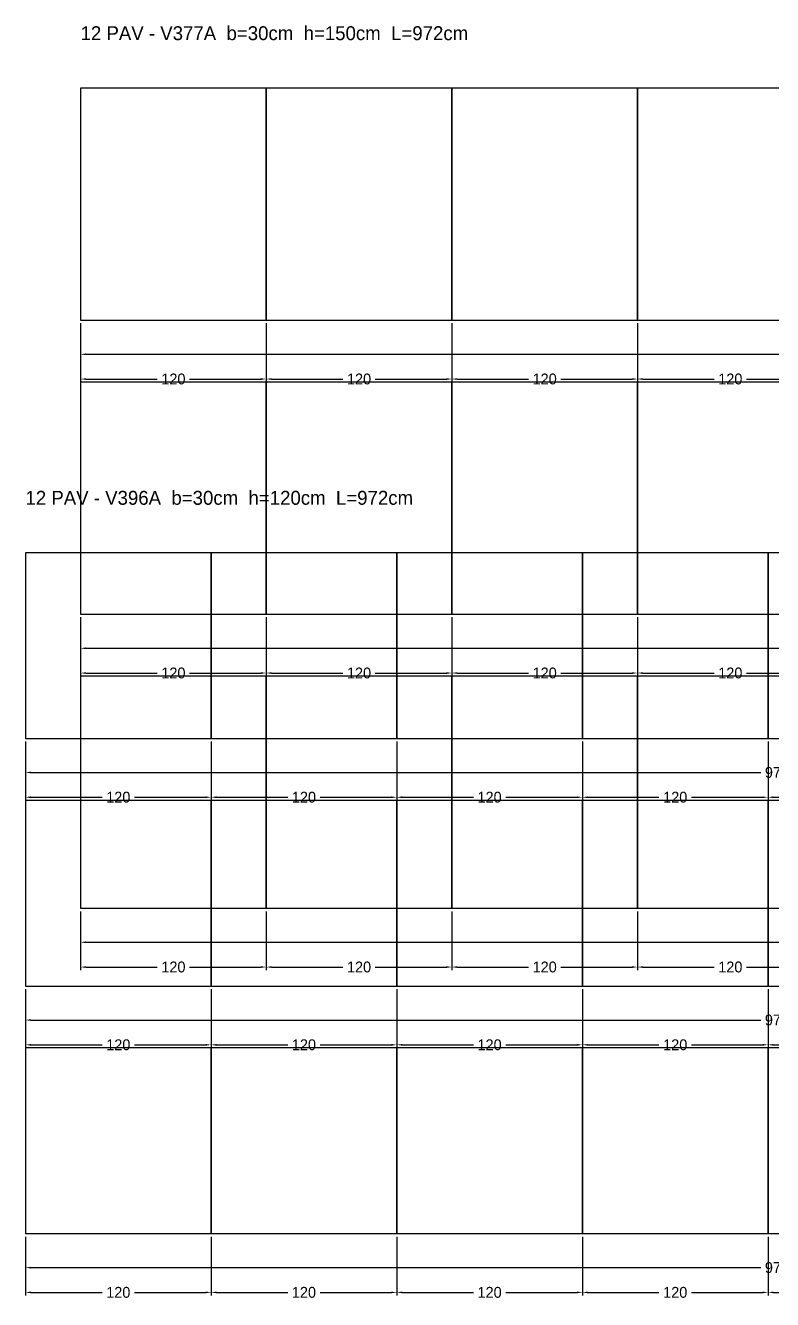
# Model space of a CAD drawing. Header units: metres. Extents: x 180 to 6304, y -11808 to -336.
# Drawn here: x 3170 to 3653, y -8075 to -7251 of the extents above; entities that cross this region are included whole.
import ezdxf

# ---------------------------------------------------------------- set-up
doc = ezdxf.new("R2010")
doc.units = ezdxf.units.M
doc.layers.add('COTA', color=3, linetype='Continuous')
doc.dimstyles.new('COTA_VIG', dxfattribs={"dimtxt": 7, "dimasz": 3.5, "dimexe": 2, "dimexo": 2, "dimgap": 1.5, "dimtad": 1, "dimdec": 1, "dimcen": 2.5, "dimclrd": 3, "dimclre": 3, "dimclrt": 3, "dimazin": 3, "dimtfac": 1, "dimtmove": 0, "dimatfit": 3})

# ---------------------------------------------------------------- blocks, each defined once
blk = doc.blocks.new('_CLOSEDFILLED')
at = {"color": 0, "linetype": 'BYBLOCK'}
blk.add_solid([(-1, 0.16), (0, 0), (-1, -0.16)], dxfattribs=at)
blk = doc.blocks.new('*D1201')
at = {"color": 3}
for p, q in [((3205.92, -7823.87), (3205.92, -7845.87)), ((4177.42, -7823.87), (4177.42, -7845.87)), ((3209.42, -7843.87), (3681.17, -7843.87)), ((3702.17, -7843.87), (4173.92, -7843.87))]:
    blk.add_line(p, q, dxfattribs=at)
at = {"layer": 'Defpoints'}
for p in [(3205.92, -7821.87), (4177.42, -7821.87), (3205.92, -7843.87)]:
    blk.add_point(p, dxfattribs=at)
at = {"layer": 'COTA', "color": 3, "xscale": 3.5, "yscale": 3.5, "rotation": 180}
blk.add_blockref('_CLOSEDFILLED', (3205.92, -7843.87), dxfattribs=at)
at = {"layer": 'COTA', "color": 3, "xscale": 3.5, "yscale": 3.5}
blk.add_blockref('_CLOSEDFILLED', (4177.42, -7843.87), dxfattribs=at)
at = {"layer": 'COTA', "color": 3, "insert": (3691.67, -7843.87), "char_height": 7, "attachment_point": 5}
blk.add_mtext('972', dxfattribs=at)
blk = doc.blocks.new('*D1202')
at = {"color": 3}
for p, q in [((3205.92, -7823.87), (3205.92, -7861.87)), ((3325.92, -7823.87), (3325.92, -7861.87)), ((3209.42, -7859.87), (3255.42, -7859.87)), ((3276.42, -7859.87), (3322.42, -7859.87))]:
    blk.add_line(p, q, dxfattribs=at)
at = {"layer": 'Defpoints'}
for p in [(3205.92, -7821.87), (3325.92, -7821.87), (3205.92, -7859.87)]:
    blk.add_point(p, dxfattribs=at)
at = {"layer": 'COTA', "color": 3, "xscale": 3.5, "yscale": 3.5, "rotation": 180}
blk.add_blockref('_CLOSEDFILLED', (3205.92, -7859.87), dxfattribs=at)
at = {"layer": 'COTA', "color": 3, "xscale": 3.5, "yscale": 3.5}
blk.add_blockref('_CLOSEDFILLED', (3325.92, -7859.87), dxfattribs=at)
at = {"layer": 'COTA', "color": 3, "insert": (3265.92, -7859.87), "char_height": 7, "attachment_point": 5}
blk.add_mtext('120', dxfattribs=at)
blk = doc.blocks.new('*D1203')
at = {"color": 3}
for p, q in [((3325.92, -7823.87), (3325.92, -7861.87)), ((3445.92, -7823.87), (3445.92, -7861.87)), ((3329.42, -7859.87), (3375.42, -7859.87)), ((3396.42, -7859.87), (3442.42, -7859.87))]:
    blk.add_line(p, q, dxfattribs=at)
at = {"layer": 'Defpoints'}
for p in [(3325.92, -7821.87), (3445.92, -7821.87), (3325.92, -7859.87)]:
    blk.add_point(p, dxfattribs=at)
at = {"layer": 'COTA', "color": 3, "xscale": 3.5, "yscale": 3.5, "rotation": 180}
blk.add_blockref('_CLOSEDFILLED', (3325.92, -7859.87), dxfattribs=at)
at = {"layer": 'COTA', "color": 3, "xscale": 3.5, "yscale": 3.5}
blk.add_blockref('_CLOSEDFILLED', (3445.92, -7859.87), dxfattribs=at)
at = {"layer": 'COTA', "color": 3, "insert": (3385.92, -7859.87), "char_height": 7, "attachment_point": 5}
blk.add_mtext('120', dxfattribs=at)
blk = doc.blocks.new('*D1204')
at = {"color": 3}
for p, q in [((3445.92, -7823.87), (3445.92, -7861.87)), ((3565.92, -7823.87), (3565.92, -7861.87)), ((3449.42, -7859.87), (3495.42, -7859.87)), ((3516.42, -7859.87), (3562.42, -7859.87))]:
    blk.add_line(p, q, dxfattribs=at)
at = {"layer": 'Defpoints'}
for p in [(3445.92, -7821.87), (3565.92, -7821.87), (3445.92, -7859.87)]:
    blk.add_point(p, dxfattribs=at)
at = {"layer": 'COTA', "color": 3, "xscale": 3.5, "yscale": 3.5, "rotation": 180}
blk.add_blockref('_CLOSEDFILLED', (3445.92, -7859.87), dxfattribs=at)
at = {"layer": 'COTA', "color": 3, "xscale": 3.5, "yscale": 3.5}
blk.add_blockref('_CLOSEDFILLED', (3565.92, -7859.87), dxfattribs=at)
at = {"layer": 'COTA', "color": 3, "insert": (3505.92, -7859.87), "char_height": 7, "attachment_point": 5}
blk.add_mtext('120', dxfattribs=at)
blk = doc.blocks.new('*D1205')
at = {"color": 3}
for p, q in [((3565.92, -7823.87), (3565.92, -7861.87)), ((3685.92, -7823.87), (3685.92, -7861.87)), ((3569.42, -7859.87), (3615.42, -7859.87)), ((3636.42, -7859.87), (3682.42, -7859.87))]:
    blk.add_line(p, q, dxfattribs=at)
at = {"layer": 'Defpoints'}
for p in [(3565.92, -7821.87), (3685.92, -7821.87), (3565.92, -7859.87)]:
    blk.add_point(p, dxfattribs=at)
at = {"layer": 'COTA', "color": 3, "xscale": 3.5, "yscale": 3.5, "rotation": 180}
blk.add_blockref('_CLOSEDFILLED', (3565.92, -7859.87), dxfattribs=at)
at = {"layer": 'COTA', "color": 3, "xscale": 3.5, "yscale": 3.5}
blk.add_blockref('_CLOSEDFILLED', (3685.92, -7859.87), dxfattribs=at)
at = {"layer": 'COTA', "color": 3, "insert": (3625.92, -7859.87), "char_height": 7, "attachment_point": 5}
blk.add_mtext('120', dxfattribs=at)
blk = doc.blocks.new('*D1212')
at = {"color": 3}
for p, q in [((3205.92, -7633.87), (3205.92, -7655.87)), ((4177.42, -7633.87), (4177.42, -7655.87)), ((3209.42, -7653.87), (3681.17, -7653.87)), ((3702.17, -7653.87), (4173.92, -7653.87))]:
    blk.add_line(p, q, dxfattribs=at)
at = {"layer": 'Defpoints'}
for p in [(3205.92, -7631.87), (4177.42, -7631.87), (3205.92, -7653.87)]:
    blk.add_point(p, dxfattribs=at)
at = {"layer": 'COTA', "color": 3, "xscale": 3.5, "yscale": 3.5, "rotation": 180}
blk.add_blockref('_CLOSEDFILLED', (3205.92, -7653.87), dxfattribs=at)
at = {"layer": 'COTA', "color": 3, "xscale": 3.5, "yscale": 3.5}
blk.add_blockref('_CLOSEDFILLED', (4177.42, -7653.87), dxfattribs=at)
at = {"layer": 'COTA', "color": 3, "insert": (3691.67, -7653.87), "char_height": 7, "attachment_point": 5}
blk.add_mtext('972', dxfattribs=at)
blk = doc.blocks.new('*D1213')
at = {"color": 3}
for p, q in [((3205.92, -7633.87), (3205.92, -7671.87)), ((3325.92, -7633.87), (3325.92, -7671.87)), ((3209.42, -7669.87), (3255.42, -7669.87)), ((3276.42, -7669.87), (3322.42, -7669.87))]:
    blk.add_line(p, q, dxfattribs=at)
at = {"layer": 'Defpoints'}
for p in [(3205.92, -7631.87), (3325.92, -7631.87), (3205.92, -7669.87)]:
    blk.add_point(p, dxfattribs=at)
at = {"layer": 'COTA', "color": 3, "xscale": 3.5, "yscale": 3.5, "rotation": 180}
blk.add_blockref('_CLOSEDFILLED', (3205.92, -7669.87), dxfattribs=at)
at = {"layer": 'COTA', "color": 3, "xscale": 3.5, "yscale": 3.5}
blk.add_blockref('_CLOSEDFILLED', (3325.92, -7669.87), dxfattribs=at)
at = {"layer": 'COTA', "color": 3, "insert": (3265.92, -7669.87), "char_height": 7, "attachment_point": 5}
blk.add_mtext('120', dxfattribs=at)
blk = doc.blocks.new('*D1214')
at = {"color": 3}
for p, q in [((3325.92, -7633.87), (3325.92, -7671.87)), ((3445.92, -7633.87), (3445.92, -7671.87)), ((3329.42, -7669.87), (3375.42, -7669.87)), ((3396.42, -7669.87), (3442.42, -7669.87))]:
    blk.add_line(p, q, dxfattribs=at)
at = {"layer": 'Defpoints'}
for p in [(3325.92, -7631.87), (3445.92, -7631.87), (3325.92, -7669.87)]:
    blk.add_point(p, dxfattribs=at)
at = {"layer": 'COTA', "color": 3, "xscale": 3.5, "yscale": 3.5, "rotation": 180}
blk.add_blockref('_CLOSEDFILLED', (3325.92, -7669.87), dxfattribs=at)
at = {"layer": 'COTA', "color": 3, "xscale": 3.5, "yscale": 3.5}
blk.add_blockref('_CLOSEDFILLED', (3445.92, -7669.87), dxfattribs=at)
at = {"layer": 'COTA', "color": 3, "insert": (3385.92, -7669.87), "char_height": 7, "attachment_point": 5}
blk.add_mtext('120', dxfattribs=at)
blk = doc.blocks.new('*D1215')
at = {"color": 3}
for p, q in [((3445.92, -7633.87), (3445.92, -7671.87)), ((3565.92, -7633.87), (3565.92, -7671.87)), ((3449.42, -7669.87), (3495.42, -7669.87)), ((3516.42, -7669.87), (3562.42, -7669.87))]:
    blk.add_line(p, q, dxfattribs=at)
at = {"layer": 'Defpoints'}
for p in [(3445.92, -7631.87), (3565.92, -7631.87), (3445.92, -7669.87)]:
    blk.add_point(p, dxfattribs=at)
at = {"layer": 'COTA', "color": 3, "xscale": 3.5, "yscale": 3.5, "rotation": 180}
blk.add_blockref('_CLOSEDFILLED', (3445.92, -7669.87), dxfattribs=at)
at = {"layer": 'COTA', "color": 3, "xscale": 3.5, "yscale": 3.5}
blk.add_blockref('_CLOSEDFILLED', (3565.92, -7669.87), dxfattribs=at)
at = {"layer": 'COTA', "color": 3, "insert": (3505.92, -7669.87), "char_height": 7, "attachment_point": 5}
blk.add_mtext('120', dxfattribs=at)
blk = doc.blocks.new('*D1216')
at = {"color": 3}
for p, q in [((3565.92, -7633.87), (3565.92, -7671.87)), ((3685.92, -7633.87), (3685.92, -7671.87)), ((3569.42, -7669.87), (3615.42, -7669.87)), ((3636.42, -7669.87), (3682.42, -7669.87))]:
    blk.add_line(p, q, dxfattribs=at)
at = {"layer": 'Defpoints'}
for p in [(3565.92, -7631.87), (3685.92, -7631.87), (3565.92, -7669.87)]:
    blk.add_point(p, dxfattribs=at)
at = {"layer": 'COTA', "color": 3, "xscale": 3.5, "yscale": 3.5, "rotation": 180}
blk.add_blockref('_CLOSEDFILLED', (3565.92, -7669.87), dxfattribs=at)
at = {"layer": 'COTA', "color": 3, "xscale": 3.5, "yscale": 3.5}
blk.add_blockref('_CLOSEDFILLED', (3685.92, -7669.87), dxfattribs=at)
at = {"layer": 'COTA', "color": 3, "insert": (3625.92, -7669.87), "char_height": 7, "attachment_point": 5}
blk.add_mtext('120', dxfattribs=at)
blk = doc.blocks.new('*D1223')
at = {"color": 3}
for p, q in [((3205.92, -7443.87), (3205.92, -7465.87)), ((4177.42, -7443.87), (4177.42, -7465.87)), ((3209.42, -7463.87), (3681.17, -7463.87)), ((3702.17, -7463.87), (4173.92, -7463.87))]:
    blk.add_line(p, q, dxfattribs=at)
at = {"layer": 'Defpoints'}
for p in [(3205.92, -7441.87), (4177.42, -7441.87), (3205.92, -7463.87)]:
    blk.add_point(p, dxfattribs=at)
at = {"layer": 'COTA', "color": 3, "xscale": 3.5, "yscale": 3.5, "rotation": 180}
blk.add_blockref('_CLOSEDFILLED', (3205.92, -7463.87), dxfattribs=at)
at = {"layer": 'COTA', "color": 3, "xscale": 3.5, "yscale": 3.5}
blk.add_blockref('_CLOSEDFILLED', (4177.42, -7463.87), dxfattribs=at)
at = {"layer": 'COTA', "color": 3, "insert": (3691.67, -7463.87), "char_height": 7, "attachment_point": 5}
blk.add_mtext('972', dxfattribs=at)
blk = doc.blocks.new('*D1224')
at = {"color": 3}
for p, q in [((3205.92, -7443.87), (3205.92, -7481.87)), ((3325.92, -7443.87), (3325.92, -7481.87)), ((3209.42, -7479.87), (3255.42, -7479.87)), ((3276.42, -7479.87), (3322.42, -7479.87))]:
    blk.add_line(p, q, dxfattribs=at)
at = {"layer": 'Defpoints'}
for p in [(3205.92, -7441.87), (3325.92, -7441.87), (3205.92, -7479.87)]:
    blk.add_point(p, dxfattribs=at)
at = {"layer": 'COTA', "color": 3, "xscale": 3.5, "yscale": 3.5, "rotation": 180}
blk.add_blockref('_CLOSEDFILLED', (3205.92, -7479.87), dxfattribs=at)
at = {"layer": 'COTA', "color": 3, "xscale": 3.5, "yscale": 3.5}
blk.add_blockref('_CLOSEDFILLED', (3325.92, -7479.87), dxfattribs=at)
at = {"layer": 'COTA', "color": 3, "insert": (3265.92, -7479.87), "char_height": 7, "attachment_point": 5}
blk.add_mtext('120', dxfattribs=at)
blk = doc.blocks.new('*D1225')
at = {"color": 3}
for p, q in [((3325.92, -7443.87), (3325.92, -7481.87)), ((3445.92, -7443.87), (3445.92, -7481.87)), ((3329.42, -7479.87), (3375.42, -7479.87)), ((3396.42, -7479.87), (3442.42, -7479.87))]:
    blk.add_line(p, q, dxfattribs=at)
at = {"layer": 'Defpoints'}
for p in [(3325.92, -7441.87), (3445.92, -7441.87), (3325.92, -7479.87)]:
    blk.add_point(p, dxfattribs=at)
at = {"layer": 'COTA', "color": 3, "xscale": 3.5, "yscale": 3.5, "rotation": 180}
blk.add_blockref('_CLOSEDFILLED', (3325.92, -7479.87), dxfattribs=at)
at = {"layer": 'COTA', "color": 3, "xscale": 3.5, "yscale": 3.5}
blk.add_blockref('_CLOSEDFILLED', (3445.92, -7479.87), dxfattribs=at)
at = {"layer": 'COTA', "color": 3, "insert": (3385.92, -7479.87), "char_height": 7, "attachment_point": 5}
blk.add_mtext('120', dxfattribs=at)
blk = doc.blocks.new('*D1226')
at = {"color": 3}
for p, q in [((3445.92, -7443.87), (3445.92, -7481.87)), ((3565.92, -7443.87), (3565.92, -7481.87)), ((3449.42, -7479.87), (3495.42, -7479.87)), ((3516.42, -7479.87), (3562.42, -7479.87))]:
    blk.add_line(p, q, dxfattribs=at)
at = {"layer": 'Defpoints'}
for p in [(3445.92, -7441.87), (3565.92, -7441.87), (3445.92, -7479.87)]:
    blk.add_point(p, dxfattribs=at)
at = {"layer": 'COTA', "color": 3, "xscale": 3.5, "yscale": 3.5, "rotation": 180}
blk.add_blockref('_CLOSEDFILLED', (3445.92, -7479.87), dxfattribs=at)
at = {"layer": 'COTA', "color": 3, "xscale": 3.5, "yscale": 3.5}
blk.add_blockref('_CLOSEDFILLED', (3565.92, -7479.87), dxfattribs=at)
at = {"layer": 'COTA', "color": 3, "insert": (3505.92, -7479.87), "char_height": 7, "attachment_point": 5}
blk.add_mtext('120', dxfattribs=at)
blk = doc.blocks.new('*D1227')
at = {"color": 3}
for p, q in [((3565.92, -7443.87), (3565.92, -7481.87)), ((3685.92, -7443.87), (3685.92, -7481.87)), ((3569.42, -7479.87), (3615.42, -7479.87)), ((3636.42, -7479.87), (3682.42, -7479.87))]:
    blk.add_line(p, q, dxfattribs=at)
at = {"layer": 'Defpoints'}
for p in [(3565.92, -7441.87), (3685.92, -7441.87), (3565.92, -7479.87)]:
    blk.add_point(p, dxfattribs=at)
at = {"layer": 'COTA', "color": 3, "xscale": 3.5, "yscale": 3.5, "rotation": 180}
blk.add_blockref('_CLOSEDFILLED', (3565.92, -7479.87), dxfattribs=at)
at = {"layer": 'COTA', "color": 3, "xscale": 3.5, "yscale": 3.5}
blk.add_blockref('_CLOSEDFILLED', (3685.92, -7479.87), dxfattribs=at)
at = {"layer": 'COTA', "color": 3, "insert": (3625.92, -7479.87), "char_height": 7, "attachment_point": 5}
blk.add_mtext('120', dxfattribs=at)
blk = doc.blocks.new('*D1456')
at = {"color": 3}
for p, q in [((3170.3, -8034.14), (3170.3, -8056.14)), ((4141.8, -8034.14), (4141.8, -8056.14)), ((3173.8, -8054.14), (3645.55, -8054.14)), ((3666.55, -8054.14), (4138.3, -8054.14))]:
    blk.add_line(p, q, dxfattribs=at)
at = {"layer": 'Defpoints'}
for p in [(3170.3, -8032.14), (4141.8, -8032.14), (3170.3, -8054.14)]:
    blk.add_point(p, dxfattribs=at)
at = {"layer": 'COTA', "color": 3, "xscale": 3.5, "yscale": 3.5, "rotation": 180}
blk.add_blockref('_CLOSEDFILLED', (3170.3, -8054.14), dxfattribs=at)
at = {"layer": 'COTA', "color": 3, "xscale": 3.5, "yscale": 3.5}
blk.add_blockref('_CLOSEDFILLED', (4141.8, -8054.14), dxfattribs=at)
at = {"layer": 'COTA', "color": 3, "insert": (3656.05, -8054.14), "char_height": 7, "attachment_point": 5}
blk.add_mtext('972', dxfattribs=at)
blk = doc.blocks.new('*D1457')
at = {"color": 3}
for p, q in [((3170.3, -8034.14), (3170.3, -8072.14)), ((3290.3, -8034.14), (3290.3, -8072.14)), ((3173.8, -8070.14), (3219.8, -8070.14)), ((3240.8, -8070.14), (3286.8, -8070.14))]:
    blk.add_line(p, q, dxfattribs=at)
at = {"layer": 'Defpoints'}
for p in [(3170.3, -8032.14), (3290.3, -8032.14), (3170.3, -8070.14)]:
    blk.add_point(p, dxfattribs=at)
at = {"layer": 'COTA', "color": 3, "xscale": 3.5, "yscale": 3.5, "rotation": 180}
blk.add_blockref('_CLOSEDFILLED', (3170.3, -8070.14), dxfattribs=at)
at = {"layer": 'COTA', "color": 3, "xscale": 3.5, "yscale": 3.5}
blk.add_blockref('_CLOSEDFILLED', (3290.3, -8070.14), dxfattribs=at)
at = {"layer": 'COTA', "color": 3, "insert": (3230.3, -8070.14), "char_height": 7, "attachment_point": 5}
blk.add_mtext('120', dxfattribs=at)
blk = doc.blocks.new('*D1458')
at = {"color": 3}
for p, q in [((3290.3, -8034.14), (3290.3, -8072.14)), ((3410.3, -8034.14), (3410.3, -8072.14)), ((3293.8, -8070.14), (3339.8, -8070.14)), ((3360.8, -8070.14), (3406.8, -8070.14))]:
    blk.add_line(p, q, dxfattribs=at)
at = {"layer": 'Defpoints'}
for p in [(3290.3, -8032.14), (3410.3, -8032.14), (3290.3, -8070.14)]:
    blk.add_point(p, dxfattribs=at)
at = {"layer": 'COTA', "color": 3, "xscale": 3.5, "yscale": 3.5, "rotation": 180}
blk.add_blockref('_CLOSEDFILLED', (3290.3, -8070.14), dxfattribs=at)
at = {"layer": 'COTA', "color": 3, "xscale": 3.5, "yscale": 3.5}
blk.add_blockref('_CLOSEDFILLED', (3410.3, -8070.14), dxfattribs=at)
at = {"layer": 'COTA', "color": 3, "insert": (3350.3, -8070.14), "char_height": 7, "attachment_point": 5}
blk.add_mtext('120', dxfattribs=at)
blk = doc.blocks.new('*D1459')
at = {"color": 3}
for p, q in [((3410.3, -8034.14), (3410.3, -8072.14)), ((3530.3, -8034.14), (3530.3, -8072.14)), ((3413.8, -8070.14), (3459.8, -8070.14)), ((3480.8, -8070.14), (3526.8, -8070.14))]:
    blk.add_line(p, q, dxfattribs=at)
at = {"layer": 'Defpoints'}
for p in [(3410.3, -8032.14), (3530.3, -8032.14), (3410.3, -8070.14)]:
    blk.add_point(p, dxfattribs=at)
at = {"layer": 'COTA', "color": 3, "xscale": 3.5, "yscale": 3.5, "rotation": 180}
blk.add_blockref('_CLOSEDFILLED', (3410.3, -8070.14), dxfattribs=at)
at = {"layer": 'COTA', "color": 3, "xscale": 3.5, "yscale": 3.5}
blk.add_blockref('_CLOSEDFILLED', (3530.3, -8070.14), dxfattribs=at)
at = {"layer": 'COTA', "color": 3, "insert": (3470.3, -8070.14), "char_height": 7, "attachment_point": 5}
blk.add_mtext('120', dxfattribs=at)
blk = doc.blocks.new('*D1460')
at = {"color": 3}
for p, q in [((3530.3, -8034.14), (3530.3, -8072.14)), ((3650.3, -8034.14), (3650.3, -8072.14)), ((3533.8, -8070.14), (3579.8, -8070.14)), ((3600.8, -8070.14), (3646.8, -8070.14))]:
    blk.add_line(p, q, dxfattribs=at)
at = {"layer": 'Defpoints'}
for p in [(3530.3, -8032.14), (3650.3, -8032.14), (3530.3, -8070.14)]:
    blk.add_point(p, dxfattribs=at)
at = {"layer": 'COTA', "color": 3, "xscale": 3.5, "yscale": 3.5, "rotation": 180}
blk.add_blockref('_CLOSEDFILLED', (3530.3, -8070.14), dxfattribs=at)
at = {"layer": 'COTA', "color": 3, "xscale": 3.5, "yscale": 3.5}
blk.add_blockref('_CLOSEDFILLED', (3650.3, -8070.14), dxfattribs=at)
at = {"layer": 'COTA', "color": 3, "insert": (3590.3, -8070.14), "char_height": 7, "attachment_point": 5}
blk.add_mtext('120', dxfattribs=at)
blk = doc.blocks.new('*D1461')
at = {"color": 3}
for p, q in [((3650.3, -8034.14), (3650.3, -8072.14)), ((3770.3, -8034.14), (3770.3, -8072.14)), ((3653.8, -8070.14), (3699.8, -8070.14)), ((3720.8, -8070.14), (3766.8, -8070.14))]:
    blk.add_line(p, q, dxfattribs=at)
at = {"layer": 'Defpoints'}
for p in [(3650.3, -8032.14), (3770.3, -8032.14), (3650.3, -8070.14)]:
    blk.add_point(p, dxfattribs=at)
at = {"layer": 'COTA', "color": 3, "xscale": 3.5, "yscale": 3.5, "rotation": 180}
blk.add_blockref('_CLOSEDFILLED', (3650.3, -8070.14), dxfattribs=at)
at = {"layer": 'COTA', "color": 3, "xscale": 3.5, "yscale": 3.5}
blk.add_blockref('_CLOSEDFILLED', (3770.3, -8070.14), dxfattribs=at)
at = {"layer": 'COTA', "color": 3, "insert": (3710.3, -8070.14), "char_height": 7, "attachment_point": 5}
blk.add_mtext('120', dxfattribs=at)
blk = doc.blocks.new('*D1467')
at = {"color": 3}
for p, q in [((3170.3, -7874.14), (3170.3, -7896.14)), ((4141.8, -7874.14), (4141.8, -7896.14)), ((3173.8, -7894.14), (3645.55, -7894.14)), ((3666.55, -7894.14), (4138.3, -7894.14))]:
    blk.add_line(p, q, dxfattribs=at)
at = {"layer": 'Defpoints'}
for p in [(3170.3, -7872.14), (4141.8, -7872.14), (3170.3, -7894.14)]:
    blk.add_point(p, dxfattribs=at)
at = {"layer": 'COTA', "color": 3, "xscale": 3.5, "yscale": 3.5, "rotation": 180}
blk.add_blockref('_CLOSEDFILLED', (3170.3, -7894.14), dxfattribs=at)
at = {"layer": 'COTA', "color": 3, "xscale": 3.5, "yscale": 3.5}
blk.add_blockref('_CLOSEDFILLED', (4141.8, -7894.14), dxfattribs=at)
at = {"layer": 'COTA', "color": 3, "insert": (3656.05, -7894.14), "char_height": 7, "attachment_point": 5}
blk.add_mtext('972', dxfattribs=at)
blk = doc.blocks.new('*D1468')
at = {"color": 3}
for p, q in [((3170.3, -7874.14), (3170.3, -7912.14)), ((3290.3, -7874.14), (3290.3, -7912.14)), ((3173.8, -7910.14), (3219.8, -7910.14)), ((3240.8, -7910.14), (3286.8, -7910.14))]:
    blk.add_line(p, q, dxfattribs=at)
at = {"layer": 'Defpoints'}
for p in [(3170.3, -7872.14), (3290.3, -7872.14), (3170.3, -7910.14)]:
    blk.add_point(p, dxfattribs=at)
at = {"layer": 'COTA', "color": 3, "xscale": 3.5, "yscale": 3.5, "rotation": 180}
blk.add_blockref('_CLOSEDFILLED', (3170.3, -7910.14), dxfattribs=at)
at = {"layer": 'COTA', "color": 3, "xscale": 3.5, "yscale": 3.5}
blk.add_blockref('_CLOSEDFILLED', (3290.3, -7910.14), dxfattribs=at)
at = {"layer": 'COTA', "color": 3, "insert": (3230.3, -7910.14), "char_height": 7, "attachment_point": 5}
blk.add_mtext('120', dxfattribs=at)
blk = doc.blocks.new('*D1469')
at = {"color": 3}
for p, q in [((3290.3, -7874.14), (3290.3, -7912.14)), ((3410.3, -7874.14), (3410.3, -7912.14)), ((3293.8, -7910.14), (3339.8, -7910.14)), ((3360.8, -7910.14), (3406.8, -7910.14))]:
    blk.add_line(p, q, dxfattribs=at)
at = {"layer": 'Defpoints'}
for p in [(3290.3, -7872.14), (3410.3, -7872.14), (3290.3, -7910.14)]:
    blk.add_point(p, dxfattribs=at)
at = {"layer": 'COTA', "color": 3, "xscale": 3.5, "yscale": 3.5, "rotation": 180}
blk.add_blockref('_CLOSEDFILLED', (3290.3, -7910.14), dxfattribs=at)
at = {"layer": 'COTA', "color": 3, "xscale": 3.5, "yscale": 3.5}
blk.add_blockref('_CLOSEDFILLED', (3410.3, -7910.14), dxfattribs=at)
at = {"layer": 'COTA', "color": 3, "insert": (3350.3, -7910.14), "char_height": 7, "attachment_point": 5}
blk.add_mtext('120', dxfattribs=at)
blk = doc.blocks.new('*D1470')
at = {"color": 3}
for p, q in [((3410.3, -7874.14), (3410.3, -7912.14)), ((3530.3, -7874.14), (3530.3, -7912.14)), ((3413.8, -7910.14), (3459.8, -7910.14)), ((3480.8, -7910.14), (3526.8, -7910.14))]:
    blk.add_line(p, q, dxfattribs=at)
at = {"layer": 'Defpoints'}
for p in [(3410.3, -7872.14), (3530.3, -7872.14), (3410.3, -7910.14)]:
    blk.add_point(p, dxfattribs=at)
at = {"layer": 'COTA', "color": 3, "xscale": 3.5, "yscale": 3.5, "rotation": 180}
blk.add_blockref('_CLOSEDFILLED', (3410.3, -7910.14), dxfattribs=at)
at = {"layer": 'COTA', "color": 3, "xscale": 3.5, "yscale": 3.5}
blk.add_blockref('_CLOSEDFILLED', (3530.3, -7910.14), dxfattribs=at)
at = {"layer": 'COTA', "color": 3, "insert": (3470.3, -7910.14), "char_height": 7, "attachment_point": 5}
blk.add_mtext('120', dxfattribs=at)
blk = doc.blocks.new('*D1471')
at = {"color": 3}
for p, q in [((3530.3, -7874.14), (3530.3, -7912.14)), ((3650.3, -7874.14), (3650.3, -7912.14)), ((3533.8, -7910.14), (3579.8, -7910.14)), ((3600.8, -7910.14), (3646.8, -7910.14))]:
    blk.add_line(p, q, dxfattribs=at)
at = {"layer": 'Defpoints'}
for p in [(3530.3, -7872.14), (3650.3, -7872.14), (3530.3, -7910.14)]:
    blk.add_point(p, dxfattribs=at)
at = {"layer": 'COTA', "color": 3, "xscale": 3.5, "yscale": 3.5, "rotation": 180}
blk.add_blockref('_CLOSEDFILLED', (3530.3, -7910.14), dxfattribs=at)
at = {"layer": 'COTA', "color": 3, "xscale": 3.5, "yscale": 3.5}
blk.add_blockref('_CLOSEDFILLED', (3650.3, -7910.14), dxfattribs=at)
at = {"layer": 'COTA', "color": 3, "insert": (3590.3, -7910.14), "char_height": 7, "attachment_point": 5}
blk.add_mtext('120', dxfattribs=at)
blk = doc.blocks.new('*D1472')
at = {"color": 3}
for p, q in [((3650.3, -7874.14), (3650.3, -7912.14)), ((3770.3, -7874.14), (3770.3, -7912.14)), ((3653.8, -7910.14), (3699.8, -7910.14)), ((3720.8, -7910.14), (3766.8, -7910.14))]:
    blk.add_line(p, q, dxfattribs=at)
at = {"layer": 'Defpoints'}
for p in [(3650.3, -7872.14), (3770.3, -7872.14), (3650.3, -7910.14)]:
    blk.add_point(p, dxfattribs=at)
at = {"layer": 'COTA', "color": 3, "xscale": 3.5, "yscale": 3.5, "rotation": 180}
blk.add_blockref('_CLOSEDFILLED', (3650.3, -7910.14), dxfattribs=at)
at = {"layer": 'COTA', "color": 3, "xscale": 3.5, "yscale": 3.5}
blk.add_blockref('_CLOSEDFILLED', (3770.3, -7910.14), dxfattribs=at)
at = {"layer": 'COTA', "color": 3, "insert": (3710.3, -7910.14), "char_height": 7, "attachment_point": 5}
blk.add_mtext('120', dxfattribs=at)
blk = doc.blocks.new('*D1478')
at = {"color": 3}
for p, q in [((3170.3, -7714.14), (3170.3, -7736.14)), ((4141.8, -7714.14), (4141.8, -7736.14)), ((3173.8, -7734.14), (3645.55, -7734.14)), ((3666.55, -7734.14), (4138.3, -7734.14))]:
    blk.add_line(p, q, dxfattribs=at)
at = {"layer": 'Defpoints'}
for p in [(3170.3, -7712.14), (4141.8, -7712.14), (3170.3, -7734.14)]:
    blk.add_point(p, dxfattribs=at)
at = {"layer": 'COTA', "color": 3, "xscale": 3.5, "yscale": 3.5, "rotation": 180}
blk.add_blockref('_CLOSEDFILLED', (3170.3, -7734.14), dxfattribs=at)
at = {"layer": 'COTA', "color": 3, "xscale": 3.5, "yscale": 3.5}
blk.add_blockref('_CLOSEDFILLED', (4141.8, -7734.14), dxfattribs=at)
at = {"layer": 'COTA', "color": 3, "insert": (3656.05, -7734.14), "char_height": 7, "attachment_point": 5}
blk.add_mtext('972', dxfattribs=at)
blk = doc.blocks.new('*D1479')
at = {"color": 3}
for p, q in [((3170.3, -7714.14), (3170.3, -7752.14)), ((3290.3, -7714.14), (3290.3, -7752.14)), ((3173.8, -7750.14), (3219.8, -7750.14)), ((3240.8, -7750.14), (3286.8, -7750.14))]:
    blk.add_line(p, q, dxfattribs=at)
at = {"layer": 'Defpoints'}
for p in [(3170.3, -7712.14), (3290.3, -7712.14), (3170.3, -7750.14)]:
    blk.add_point(p, dxfattribs=at)
at = {"layer": 'COTA', "color": 3, "xscale": 3.5, "yscale": 3.5, "rotation": 180}
blk.add_blockref('_CLOSEDFILLED', (3170.3, -7750.14), dxfattribs=at)
at = {"layer": 'COTA', "color": 3, "xscale": 3.5, "yscale": 3.5}
blk.add_blockref('_CLOSEDFILLED', (3290.3, -7750.14), dxfattribs=at)
at = {"layer": 'COTA', "color": 3, "insert": (3230.3, -7750.14), "char_height": 7, "attachment_point": 5}
blk.add_mtext('120', dxfattribs=at)
blk = doc.blocks.new('*D1480')
at = {"color": 3}
for p, q in [((3290.3, -7714.14), (3290.3, -7752.14)), ((3410.3, -7714.14), (3410.3, -7752.14)), ((3293.8, -7750.14), (3339.8, -7750.14)), ((3360.8, -7750.14), (3406.8, -7750.14))]:
    blk.add_line(p, q, dxfattribs=at)
at = {"layer": 'Defpoints'}
for p in [(3290.3, -7712.14), (3410.3, -7712.14), (3290.3, -7750.14)]:
    blk.add_point(p, dxfattribs=at)
at = {"layer": 'COTA', "color": 3, "xscale": 3.5, "yscale": 3.5, "rotation": 180}
blk.add_blockref('_CLOSEDFILLED', (3290.3, -7750.14), dxfattribs=at)
at = {"layer": 'COTA', "color": 3, "xscale": 3.5, "yscale": 3.5}
blk.add_blockref('_CLOSEDFILLED', (3410.3, -7750.14), dxfattribs=at)
at = {"layer": 'COTA', "color": 3, "insert": (3350.3, -7750.14), "char_height": 7, "attachment_point": 5}
blk.add_mtext('120', dxfattribs=at)
blk = doc.blocks.new('*D1481')
at = {"color": 3}
for p, q in [((3410.3, -7714.14), (3410.3, -7752.14)), ((3530.3, -7714.14), (3530.3, -7752.14)), ((3413.8, -7750.14), (3459.8, -7750.14)), ((3480.8, -7750.14), (3526.8, -7750.14))]:
    blk.add_line(p, q, dxfattribs=at)
at = {"layer": 'Defpoints'}
for p in [(3410.3, -7712.14), (3530.3, -7712.14), (3410.3, -7750.14)]:
    blk.add_point(p, dxfattribs=at)
at = {"layer": 'COTA', "color": 3, "xscale": 3.5, "yscale": 3.5, "rotation": 180}
blk.add_blockref('_CLOSEDFILLED', (3410.3, -7750.14), dxfattribs=at)
at = {"layer": 'COTA', "color": 3, "xscale": 3.5, "yscale": 3.5}
blk.add_blockref('_CLOSEDFILLED', (3530.3, -7750.14), dxfattribs=at)
at = {"layer": 'COTA', "color": 3, "insert": (3470.3, -7750.14), "char_height": 7, "attachment_point": 5}
blk.add_mtext('120', dxfattribs=at)
blk = doc.blocks.new('*D1482')
at = {"color": 3}
for p, q in [((3530.3, -7714.14), (3530.3, -7752.14)), ((3650.3, -7714.14), (3650.3, -7752.14)), ((3533.8, -7750.14), (3579.8, -7750.14)), ((3600.8, -7750.14), (3646.8, -7750.14))]:
    blk.add_line(p, q, dxfattribs=at)
at = {"layer": 'Defpoints'}
for p in [(3530.3, -7712.14), (3650.3, -7712.14), (3530.3, -7750.14)]:
    blk.add_point(p, dxfattribs=at)
at = {"layer": 'COTA', "color": 3, "xscale": 3.5, "yscale": 3.5, "rotation": 180}
blk.add_blockref('_CLOSEDFILLED', (3530.3, -7750.14), dxfattribs=at)
at = {"layer": 'COTA', "color": 3, "xscale": 3.5, "yscale": 3.5}
blk.add_blockref('_CLOSEDFILLED', (3650.3, -7750.14), dxfattribs=at)
at = {"layer": 'COTA', "color": 3, "insert": (3590.3, -7750.14), "char_height": 7, "attachment_point": 5}
blk.add_mtext('120', dxfattribs=at)
blk = doc.blocks.new('*D1483')
at = {"color": 3}
for p, q in [((3650.3, -7714.14), (3650.3, -7752.14)), ((3770.3, -7714.14), (3770.3, -7752.14)), ((3653.8, -7750.14), (3699.8, -7750.14)), ((3720.8, -7750.14), (3766.8, -7750.14))]:
    blk.add_line(p, q, dxfattribs=at)
at = {"layer": 'Defpoints'}
for p in [(3650.3, -7712.14), (3770.3, -7712.14), (3650.3, -7750.14)]:
    blk.add_point(p, dxfattribs=at)
at = {"layer": 'COTA', "color": 3, "xscale": 3.5, "yscale": 3.5, "rotation": 180}
blk.add_blockref('_CLOSEDFILLED', (3650.3, -7750.14), dxfattribs=at)
at = {"layer": 'COTA', "color": 3, "xscale": 3.5, "yscale": 3.5}
blk.add_blockref('_CLOSEDFILLED', (3770.3, -7750.14), dxfattribs=at)
at = {"layer": 'COTA', "color": 3, "insert": (3710.3, -7750.14), "char_height": 7, "attachment_point": 5}
blk.add_mtext('120', dxfattribs=at)

msp = doc.modelspace()

# ---------------------------------------------------------------- linework, layer by layer
at = {"layer": 'Paineis'}
for points in [[(3205.92, -7441.87), (3325.92, -7441.87), (3325.92, -7291.87), (3205.92, -7291.87)], [(3325.92, -7441.87), (3445.92, -7441.87), (3445.92, -7291.87), (3325.92, -7291.87)], [(3445.92, -7441.87), (3565.92, -7441.87), (3565.92, -7291.87), (3445.92, -7291.87)], [(3565.92, -7441.87), (3685.92, -7441.87), (3685.92, -7291.87), (3565.92, -7291.87)], [(3205.92, -7631.87), (3325.92, -7631.87), (3325.92, -7481.87), (3205.92, -7481.87)], [(3325.92, -7631.87), (3445.92, -7631.87), (3445.92, -7481.87), (3325.92, -7481.87)], [(3445.92, -7631.87), (3565.92, -7631.87), (3565.92, -7481.87), (3445.92, -7481.87)], [(3565.92, -7631.87), (3685.92, -7631.87), (3685.92, -7481.87), (3565.92, -7481.87)], [(3170.3, -7712.14), (3290.3, -7712.14), (3290.3, -7592.14), (3170.3, -7592.14)], [(3290.3, -7712.14), (3410.3, -7712.14), (3410.3, -7592.14), (3290.3, -7592.14)], [(3410.3, -7712.14), (3530.3, -7712.14), (3530.3, -7592.14), (3410.3, -7592.14)], [(3530.3, -7712.14), (3650.3, -7712.14), (3650.3, -7592.14), (3530.3, -7592.14)], [(3650.3, -7712.14), (3770.3, -7712.14), (3770.3, -7592.14), (3650.3, -7592.14)], [(3205.92, -7821.87), (3325.92, -7821.87), (3325.92, -7671.87), (3205.92, -7671.87)], [(3325.92, -7821.87), (3445.92, -7821.87), (3445.92, -7671.87), (3325.92, -7671.87)], [(3445.92, -7821.87), (3565.92, -7821.87), (3565.92, -7671.87), (3445.92, -7671.87)], [(3565.92, -7821.87), (3685.92, -7821.87), (3685.92, -7671.87), (3565.92, -7671.87)], [(3170.3, -7872.14), (3290.3, -7872.14), (3290.3, -7752.14), (3170.3, -7752.14)], [(3290.3, -7872.14), (3410.3, -7872.14), (3410.3, -7752.14), (3290.3, -7752.14)], [(3410.3, -7872.14), (3530.3, -7872.14), (3530.3, -7752.14), (3410.3, -7752.14)], [(3530.3, -7872.14), (3650.3, -7872.14), (3650.3, -7752.14), (3530.3, -7752.14)], [(3650.3, -7872.14), (3770.3, -7872.14), (3770.3, -7752.14), (3650.3, -7752.14)], [(3170.3, -8032.14), (3290.3, -8032.14), (3290.3, -7912.14), (3170.3, -7912.14)], [(3290.3, -8032.14), (3410.3, -8032.14), (3410.3, -7912.14), (3290.3, -7912.14)], [(3410.3, -8032.14), (3530.3, -8032.14), (3530.3, -7912.14), (3410.3, -7912.14)], [(3530.3, -8032.14), (3650.3, -8032.14), (3650.3, -7912.14), (3530.3, -7912.14)], [(3650.3, -8032.14), (3770.3, -8032.14), (3770.3, -7912.14), (3650.3, -7912.14)]]:
    msp.add_lwpolyline(points, close=True, dxfattribs=at)

# ---------------------------------------------------------------- texts
at = {"layer": 'NOMENCLATURA', "char_height": 9, "attachment_point": 1}
for s, insert in [('12 PAV - V377A  b=30cm  h=150cm  L=972cm', (3205.92, -7251.87)), ('12 PAV - V396A  b=30cm  h=120cm  L=972cm', (3170.3, -7552.14))]:
    msp.add_mtext(s, dxfattribs=dict(at, insert=insert))

# ---------------------------------------------------------------- dimensions: what is measured, and where the dimension line sits
at = {"layer": 'COTA'}
for base, p1, p2, picture, middle in [((3205.92, -7463.87), (3205.92, -7441.87), (4177.42, -7441.87), '*D1223', (3691.67, -7463.87)), ((3205.92, -7479.87), (3205.92, -7441.87), (3325.92, -7441.87), '*D1224', (3265.92, -7479.87)), ((3325.92, -7479.87), (3325.92, -7441.87), (3445.92, -7441.87), '*D1225', (3385.92, -7479.87)), ((3445.92, -7479.87), (3445.92, -7441.87), (3565.92, -7441.87), '*D1226', (3505.92, -7479.87)), ((3565.92, -7479.87), (3565.92, -7441.87), (3685.92, -7441.87), '*D1227', (3625.92, -7479.87)), ((3205.92, -7653.87), (3205.92, -7631.87), (4177.42, -7631.87), '*D1212', (3691.67, -7653.87)), ((3205.92, -7669.87), (3205.92, -7631.87), (3325.92, -7631.87), '*D1213', (3265.92, -7669.87)), ((3325.92, -7669.87), (3325.92, -7631.87), (3445.92, -7631.87), '*D1214', (3385.92, -7669.87)), ((3445.92, -7669.87), (3445.92, -7631.87), (3565.92, -7631.87), '*D1215', (3505.92, -7669.87)), ((3565.92, -7669.87), (3565.92, -7631.87), (3685.92, -7631.87), '*D1216', (3625.92, -7669.87)), ((3170.3, -7734.14), (3170.3, -7712.14), (4141.8, -7712.14), '*D1478', (3656.05, -7734.14)), ((3170.3, -7750.14), (3170.3, -7712.14), (3290.3, -7712.14), '*D1479', (3230.3, -7750.14)), ((3290.3, -7750.14), (3290.3, -7712.14), (3410.3, -7712.14), '*D1480', (3350.3, -7750.14)), ((3410.3, -7750.14), (3410.3, -7712.14), (3530.3, -7712.14), '*D1481', (3470.3, -7750.14)), ((3530.3, -7750.14), (3530.3, -7712.14), (3650.3, -7712.14), '*D1482', (3590.3, -7750.14)), ((3650.3, -7750.14), (3650.3, -7712.14), (3770.3, -7712.14), '*D1483', (3710.3, -7750.14)), ((3205.92, -7843.87), (3205.92, -7821.87), (4177.42, -7821.87), '*D1201', (3691.67, -7843.87)), ((3205.92, -7859.87), (3205.92, -7821.87), (3325.92, -7821.87), '*D1202', (3265.92, -7859.87)), ((3325.92, -7859.87), (3325.92, -7821.87), (3445.92, -7821.87), '*D1203', (3385.92, -7859.87)), ((3445.92, -7859.87), (3445.92, -7821.87), (3565.92, -7821.87), '*D1204', (3505.92, -7859.87)), ((3565.92, -7859.87), (3565.92, -7821.87), (3685.92, -7821.87), '*D1205', (3625.92, -7859.87)), ((3170.3, -7894.14), (3170.3, -7872.14), (4141.8, -7872.14), '*D1467', (3656.05, -7894.14)), ((3170.3, -7910.14), (3170.3, -7872.14), (3290.3, -7872.14), '*D1468', (3230.3, -7910.14)), ((3290.3, -7910.14), (3290.3, -7872.14), (3410.3, -7872.14), '*D1469', (3350.3, -7910.14)), ((3410.3, -7910.14), (3410.3, -7872.14), (3530.3, -7872.14), '*D1470', (3470.3, -7910.14)), ((3530.3, -7910.14), (3530.3, -7872.14), (3650.3, -7872.14), '*D1471', (3590.3, -7910.14)), ((3650.3, -7910.14), (3650.3, -7872.14), (3770.3, -7872.14), '*D1472', (3710.3, -7910.14)), ((3170.3, -8054.14), (3170.3, -8032.14), (4141.8, -8032.14), '*D1456', (3656.05, -8054.14)), ((3170.3, -8070.14), (3170.3, -8032.14), (3290.3, -8032.14), '*D1457', (3230.3, -8070.14)), ((3290.3, -8070.14), (3290.3, -8032.14), (3410.3, -8032.14), '*D1458', (3350.3, -8070.14)), ((3410.3, -8070.14), (3410.3, -8032.14), (3530.3, -8032.14), '*D1459', (3470.3, -8070.14)), ((3530.3, -8070.14), (3530.3, -8032.14), (3650.3, -8032.14), '*D1460', (3590.3, -8070.14)), ((3650.3, -8070.14), (3650.3, -8032.14), (3770.3, -8032.14), '*D1461', (3710.3, -8070.14))]:
    dim = msp.add_linear_dim(base=base, p1=p1, p2=p2, dimstyle='COTA_VIG', dxfattribs=at)
    dim.commit()
    dim.dimension.update_dxf_attribs({"geometry": picture, "text_midpoint": middle})

doc.saveas('drawing.dxf')
